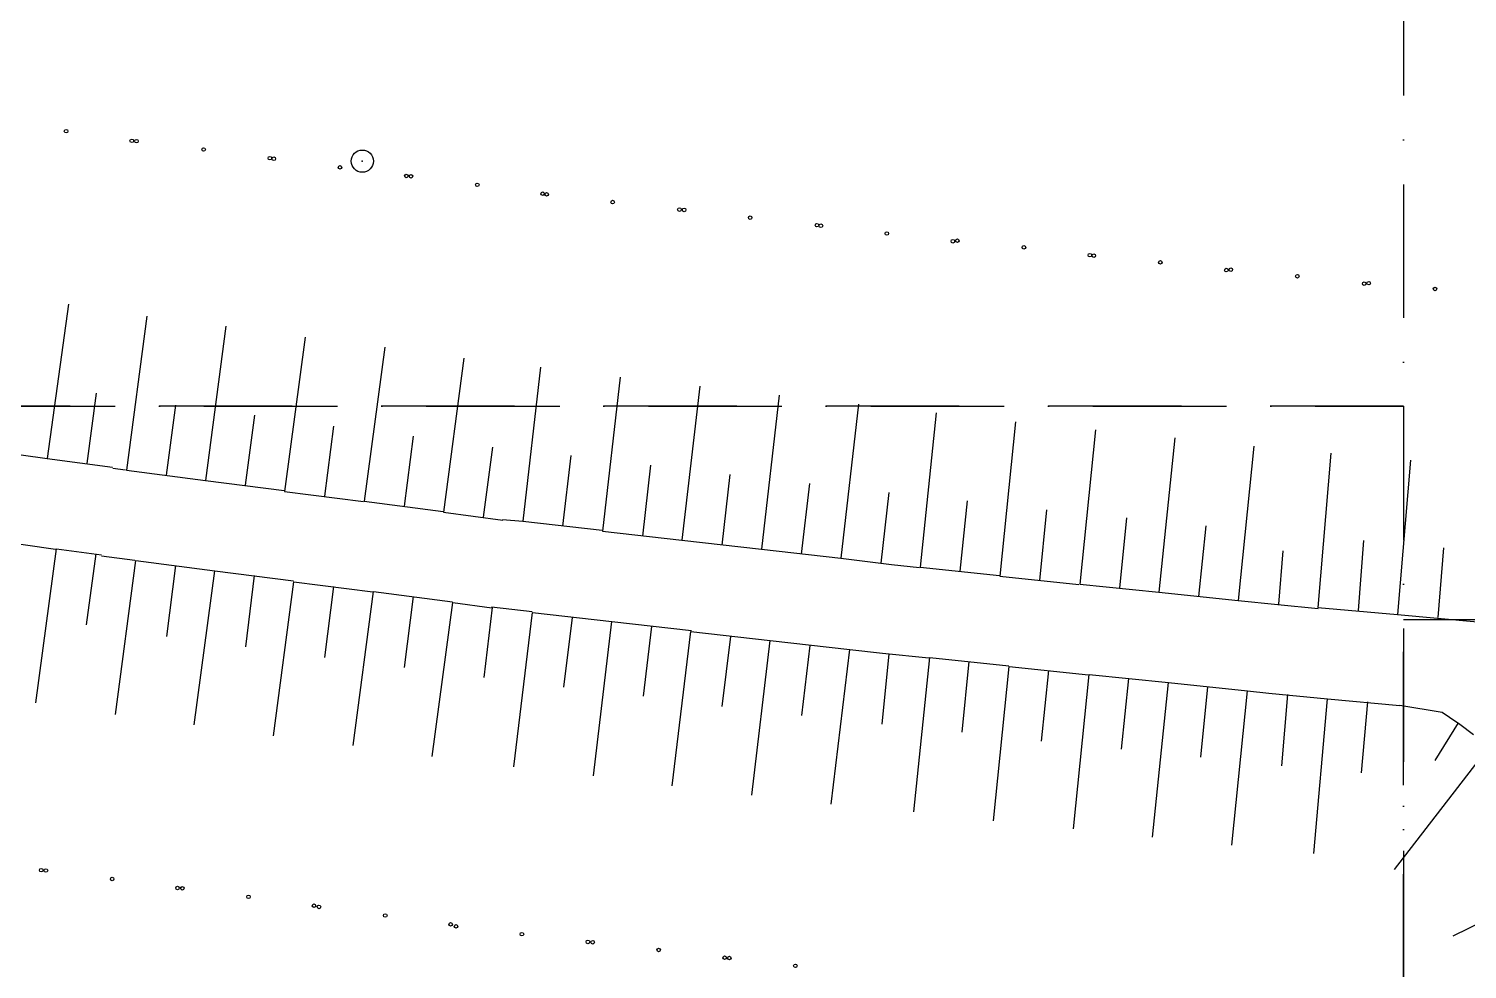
# Model space of a CAD drawing. Header units: millimetres. Extents: x 1353783 to 6492029790, y -7276956 to -512500.
# Drawn here: x 9974869 to 9978106, y -2851368 to -2849252 of the extents above; entities that cross this region are included whole.
import ezdxf

# ---------------------------------------------------------------- set-up
doc = ezdxf.new("R2010")
doc.units = ezdxf.units.MM
doc.linetypes.add('482 Границы районов', pattern=[5, 3, -1, 0, -1])
doc.linetypes.add('CONTI', pattern=[0])
for name, color, linetype in [('PI_DTUNKNOWN', 250, 'CONTI'), ('SIT_LРЕЛЬЕФ', 7, 'CONTI'), ('РЕЛЬЕФ', 7, 'CONTI')]:
    doc.layers.add(name, color=color, linetype=linetype)
doc.layers.add('ГП-Граница учасика ИЖС', color=3, linetype='Continuous', lineweight=5)

# ---------------------------------------------------------------- blocks, each defined once
blk = doc.blocks.new('оо')
at = {"layer": 'PI_DTUNKNOWN', "color": 9, "true_color": 0xc7c8ca}
blk.add_circle((222778.943, -3431803.752), 0.125, dxfattribs=at)
blk.add_point((222778.943, -3431803.752), dxfattribs=at)
at = {"layer": 'SIT_LРЕЛЬЕФ', "color": 9, "true_color": 0xc7c8ca}
for p, q in [((222775.303, -3431804.272), (222774.543, -3431805.852)), ((222776.103, -3431804.672), (222775.353, -3431806.252)), ((222776.913, -3431805.052), (222776.163, -3431806.632)), ((222775.293, -3431805.322), (222774.953, -3431806.042)), ((222773.733, -3431805.462), (222774.543, -3431805.852)), ((222777.723, -3431805.442), (222776.973, -3431807.022)), ((222776.103, -3431805.722), (222775.763, -3431806.442)), ((222778.543, -3431805.822), (222777.793, -3431807.402)), ((222774.543, -3431805.852), (222775.213, -3431806.172)), ((222776.913, -3431806.102), (222776.573, -3431806.822)), ((222775.213, -3431806.182), (222775.343, -3431806.242)), ((222775.353, -3431806.252), (222776.163, -3431806.632)), ((222779.353, -3431806.212), (222778.603, -3431807.792)), ((222773.513, -3431806.462), (222774.323, -3431806.852)), ((222776.163, -3431806.632), (222776.973, -3431807.012)), ((222777.723, -3431806.492), (222777.383, -3431807.212)), ((222780.143, -3431806.572), (222779.423, -3431808.162)), ((222773.583, -3431808.432), (222774.333, -3431806.852)), ((222774.333, -3431806.852), (222774.793, -3431807.072)), ((222778.543, -3431806.872), (222778.203, -3431807.592)), ((222780.963, -3431806.952), (222780.243, -3431808.542)), ((222774.393, -3431807.772), (222774.743, -3431807.042)), ((222774.793, -3431807.082), (222775.133, -3431807.242)), ((222776.973, -3431807.022), (222777.783, -3431807.402)), ((222774.393, -3431808.832), (222775.143, -3431807.252)), ((222775.143, -3431807.252), (222775.953, -3431807.632)), ((222779.353, -3431807.262), (222779.013, -3431807.982)), ((222775.213, -3431808.172), (222775.553, -3431807.442)), ((222777.793, -3431807.402), (222778.603, -3431807.782)), ((222781.783, -3431807.322), (222781.063, -3431808.912)), ((222775.203, -3431809.212), (222775.953, -3431807.632)), ((222775.953, -3431807.632), (222776.763, -3431808.012)), ((222780.163, -3431807.622), (222779.833, -3431808.352)), ((222782.603, -3431807.692), (222781.883, -3431809.282)), ((222776.023, -3431808.552), (222776.363, -3431807.822)), ((222778.603, -3431807.792), (222779.213, -3431808.082)), ((222776.013, -3431809.602), (222776.763, -3431808.022)), ((222776.763, -3431808.022), (222777.573, -3431808.402)), ((222779.213, -3431808.072), (222779.423, -3431808.162)), ((222780.983, -3431808.002), (222780.653, -3431808.732)), ((222783.423, -3431808.062), (222782.703, -3431809.652)), ((222776.833, -3431808.942), (222777.173, -3431808.212)), ((222779.423, -3431808.162), (222780.243, -3431808.532)), ((222776.833, -3431809.982), (222777.583, -3431808.402)), ((222777.583, -3431808.402), (222778.393, -3431808.782)), ((222781.803, -3431808.372), (222781.473, -3431809.102)), ((222784.223, -3431808.422), (222783.523, -3431810.022)), ((222780.243, -3431808.542), (222781.063, -3431808.912)), ((222777.653, -3431809.322), (222777.993, -3431808.592)), ((222782.623, -3431808.742), (222782.293, -3431809.472)), ((222777.643, -3431810.372), (222778.393, -3431808.792)), ((222778.393, -3431808.792), (222778.793, -3431808.982)), ((222781.063, -3431808.912), (222781.883, -3431809.282)), ((222785.043, -3431808.792), (222784.343, -3431810.392)), ((222778.473, -3431809.702), (222778.803, -3431808.982)), ((222778.793, -3431808.972), (222779.213, -3431809.162)), ((222778.483, -3431810.762), (222779.213, -3431809.172)), ((222779.213, -3431809.172), (222780.033, -3431809.542)), ((222783.443, -3431809.112), (222783.113, -3431809.842)), ((222785.873, -3431809.152), (222785.173, -3431810.752)), ((222779.293, -3431810.082), (222779.623, -3431809.362)), ((222781.883, -3431809.282), (222782.703, -3431809.652)), ((222779.303, -3431811.132), (222780.033, -3431809.542)), ((222780.033, -3431809.542), (222780.853, -3431809.912)), ((222784.253, -3431809.472), (222783.933, -3431810.202)), ((222786.693, -3431809.512), (222785.993, -3431811.112)), ((222782.703, -3431809.652), (222783.223, -3431809.892)), ((222780.113, -3431810.452), (222780.443, -3431809.732)), ((222785.073, -3431809.842), (222784.753, -3431810.572)), ((222787.513, -3431809.872), (222786.813, -3431811.472)), ((222780.113, -3431811.512), (222780.843, -3431809.922)), ((222780.843, -3431809.922), (222781.663, -3431810.292)), ((222783.223, -3431809.892), (222783.513, -3431810.022)), ((222783.523, -3431810.022), (222784.343, -3431810.382)), ((222780.923, -3431810.832), (222781.253, -3431810.112)), ((222785.903, -3431810.202), (222785.583, -3431810.932)), ((222780.933, -3431811.882), (222781.663, -3431810.292)), ((222781.663, -3431810.292), (222782.483, -3431810.662)), ((222788.313, -3431810.212), (222787.643, -3431811.822)), ((222781.743, -3431811.202), (222782.073, -3431810.482)), ((222784.343, -3431810.392), (222785.163, -3431810.752)), ((222781.753, -3431812.252), (222782.483, -3431810.662)), ((222782.483, -3431810.662), (222782.823, -3431810.812)), ((222786.723, -3431810.562), (222786.403, -3431811.292)), ((222789.143, -3431810.562), (222788.473, -3431812.172)), ((222782.573, -3431811.572), (222782.893, -3431810.842)), ((222782.823, -3431810.812), (222783.303, -3431811.022)), ((222785.173, -3431810.752), (222785.993, -3431811.112)), ((222782.613, -3431812.622), (222783.313, -3431811.022)), ((222783.313, -3431811.022), (222784.133, -3431811.382)), ((222785.993, -3431811.112), (222786.813, -3431811.472)), ((222787.463, -3431811.092), (222787.233, -3431811.652)), ((222783.403, -3431811.932), (222783.723, -3431811.202)), ((222788.363, -3431811.262), (222788.063, -3431811.992)), ((222783.433, -3431812.992), (222784.133, -3431811.392)), ((222784.133, -3431811.392), (222784.953, -3431811.752)), ((222786.813, -3431811.472), (222787.223, -3431811.652)), ((222784.223, -3431812.302), (222784.543, -3431811.572)), ((222787.223, -3431811.652), (222787.643, -3431811.832)), ((222789.193, -3431811.612), (222788.893, -3431812.342)), ((222784.263, -3431813.352), (222784.963, -3431811.752)), ((222784.963, -3431811.752), (222785.783, -3431812.112)), ((222787.643, -3431811.822), (222788.473, -3431812.172)), ((222785.053, -3431812.662), (222785.373, -3431811.932)), ((222785.083, -3431813.712), (222785.783, -3431812.112)), ((222785.783, -3431812.112), (222786.603, -3431812.472)), ((222785.873, -3431813.022), (222786.193, -3431812.292)), ((222788.473, -3431812.172), (222789.303, -3431812.522)), ((222785.903, -3431814.072), (222786.603, -3431812.472)), ((222786.603, -3431812.472), (222786.823, -3431812.572)), ((222786.823, -3431812.572), (222787.433, -3431812.832)), ((222786.713, -3431813.392), (222787.023, -3431812.652)), ((222786.753, -3431814.442), (222787.433, -3431812.832)), ((222787.433, -3431812.832), (222788.183, -3431813.152)), ((222787.543, -3431813.742), (222787.853, -3431813.002)), ((222788.613, -3431813.372), (222788.183, -3431813.152)), ((222788.673, -3431813.452), (222788.613, -3431813.372)), ((222788.373, -3431813.862), (222788.753, -3431813.542)), ((222788.763, -3431813.562), (222788.673, -3431813.452)), ((222788.873, -3431813.722), (222788.763, -3431813.562)), ((222787.563, -3431814.892), (222789.003, -3431813.902)), ((222787.963, -3431815.802), (222789.693, -3431815.552))]:
    blk.add_line(p, q, dxfattribs=at)
for centre in [(222775.873, -3431802.412), (222776.543, -3431802.742), (222776.593, -3431802.762), (222777.283, -3431803.082), (222777.963, -3431803.402), (222778.003, -3431803.422), (222778.683, -3431803.742), (222779.363, -3431804.062), (222779.413, -3431804.082), (222780.093, -3431804.402), (222780.763, -3431804.722), (222780.803, -3431804.742), (222781.483, -3431805.052), (222782.173, -3431805.362), (222782.223, -3431805.382), (222782.903, -3431805.692), (222783.593, -3431806.002), (222783.633, -3431806.022), (222784.313, -3431806.332), (222784.993, -3431806.642), (222785.043, -3431806.652), (222785.733, -3431806.952), (222786.413, -3431807.262), (222786.453, -3431807.282), (222787.143, -3431807.582), (222787.823, -3431807.892), (222787.873, -3431807.902), (222788.563, -3431808.202), (222789.253, -3431808.512), (222789.303, -3431808.522), (222789.993, -3431808.812), (222773.063, -3431810.242), (222773.113, -3431810.262), (222773.793, -3431810.582), (222774.463, -3431810.902), (222774.513, -3431810.922), (222775.193, -3431811.242), (222775.863, -3431811.562), (222775.913, -3431811.592), (222776.593, -3431811.912), (222777.263, -3431812.232), (222777.313, -3431812.272), (222777.993, -3431812.582), (222778.673, -3431812.892), (222778.723, -3431812.912), (222779.403, -3431813.222), (222780.083, -3431813.532), (222780.133, -3431813.552), (222780.813, -3431813.862)]:
    blk.add_circle(centre, 0.02, dxfattribs=at)

msp = doc.modelspace()

# ---------------------------------------------------------------- linework, layer by layer
at = {"layer": 'ГП-Граница учасика ИЖС', "color": 94, "linetype": '482 Границы районов', "lineweight": 30, "ltscale": 100}
for points in [[(9977362.4, -2845601.7), (9977962.4, -2845601.7), (9977962.4, -2850101.7), (9971762.4, -2850101.7), (9971762.4, -2845601.7), (9974552.4, -2845601.7)], [(9978562.4, -2845601.7), (9977962.4, -2845601.7), (9977962.4, -2850581.7), (9984162.4, -2850581.7), (9984162.4, -2845601.7), (9981372.4, -2845601.7)], [(9974552.4, -2854894.9), (9972468.7, -2854552.6), (9971762.4, -2854396.9), (9971762.4, -2850101.7), (9977962.4, -2850101.7), (9977962.4, -2855455.1), (9977362.4, -2855356.5)], [(9980752.4, -2855913.5), (9977962.4, -2855455.1), (9977962.4, -2850581.7), (9984162.4, -2850581.7), (9984162.4, -2856302), (9983562.4, -2856289.7)]]:
    msp.add_lwpolyline(points, dxfattribs=at)

# ---------------------------------------------------------------- block references
at = {"layer": 'РЕЛЬЕФ', "color": 240, "lineweight": 30, "true_color": 0xed1f24, "xscale": 200.0000000000001, "yscale": 200.0000000000001, "zscale": 200.0000000000001, "rotation": 17.80578495452471}
msp.add_blockref('оо', (-242329121, 637008728.1), dxfattribs=at)

doc.saveas('drawing.dxf')
